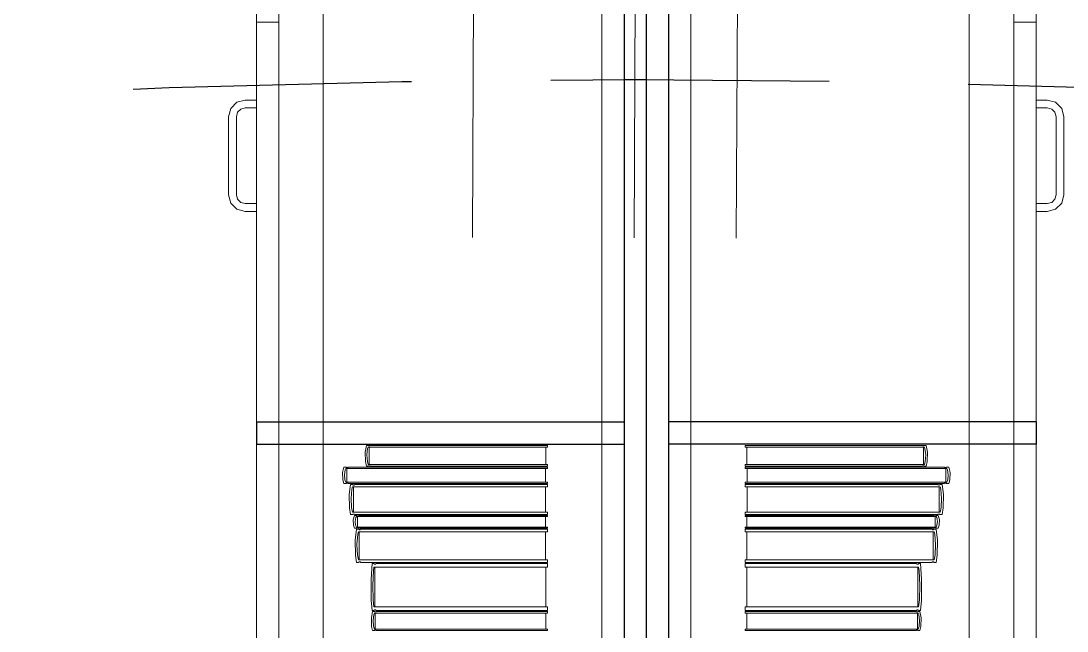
# Model space of a CAD drawing. Header units: inches. Extents: x -19 to 5698, y -728 to 92.
# Drawn here: x 105.29 to 106.23, y 38.671 to 39.218 of the extents above; entities that cross this region are included whole.
import ezdxf

# ---------------------------------------------------------------- set-up
doc = ezdxf.new("R2010")
doc.units = ezdxf.units.IN
doc.header["$MEASUREMENT"] = 0
doc.set_wipeout_variables(frame=1)
for name, pattern in [('HIDDEN', [0.375, 0.25, -0.125]), ('RAYITAS', [0.375, 0.25, -0.125]), ('Wipeout_Contour', [1, 0, -1])]:
    doc.linetypes.add(name, pattern=pattern)
for name, color, linetype, lineweight in [('00 conduct tomacorr', 120, 'HIDDEN', 30), ('T-TECHO-E', 150, 'Continuous', 20), ('TOMACORRIENTE', 22, 'RAYITAS', 9)]:
    doc.layers.add(name, color=color, linetype=linetype, lineweight=lineweight)
doc.layers.add('Interior - Mobiliario', color=7, linetype='Continuous')

# ---------------------------------------------------------------- blocks, each defined once
blk = doc.blocks.new('a')
at = {"layer": 'TOMACORRIENTE', "ltscale": 0.05}
h = blk.add_hatch(color=4, dxfattribs=at)
edge = h.paths.add_edge_path()
edge.add_arc((0, 0.0752), 0.02106, 0, 360)
at = {"layer": 'TOMACORRIENTE', "color": 4}
for p, q in [((-0.14553, 0.09625), (-0.0515, 0.09625)), ((-0.09851, 0.09625), (-0.09851, -0.09657)), ((0, 0.09625), (0, -0.09625)), ((0.06232, -0.09625), (0.06232, 0.09625))]:
    blk.add_line(p, q, dxfattribs=at)
blk.add_circle((0, 0.0752), 0.02106, dxfattribs=at)
blk = doc.blocks.new('CABLE 3FACE')
at = {"layer": 'T-TECHO-E', "rotation": 59.94170052614085}
blk.add_blockref('a', (0, 0), dxfattribs=at)

msp = doc.modelspace()

# ---------------------------------------------------------------- linework, layer by layer
at = {"layer": 'Interior - Mobiliario', "color": 175, "linetype": 'Continuous', "lineweight": 13}
for p, q in [((105.52193, 38.11827), (105.52193, 39.57827)), ((105.83193, 39.57827), (105.83193, 38.11827)), ((105.87193, 39.57827), (105.87193, 38.11827)), ((106.18193, 38.11827), (106.18193, 39.57827)), ((105.50193, 39.21727), (105.52193, 39.21727)), ((106.20193, 39.21727), (106.18193, 39.21727)), ((105.47894, 39.13977), (105.47693, 39.13227)), ((105.48443, 39.14526), (105.47894, 39.13977)), ((105.49193, 39.14727), (105.48443, 39.14526)), ((105.48501, 39.13627), (105.48793, 39.1392)), ((105.48793, 39.1392), (105.49193, 39.14027)), ((105.50193, 39.14727), (105.49193, 39.14727)), ((105.49193, 39.14027), (105.50193, 39.14027)), ((105.50193, 39.14027), (105.50193, 39.14727)), ((106.20193, 39.14727), (106.21193, 39.14727)), ((106.20193, 39.14027), (106.20193, 39.14727)), ((106.21193, 39.14027), (106.20193, 39.14027)), ((106.21193, 39.14727), (106.21943, 39.14526)), ((106.21593, 39.1392), (106.21193, 39.14027)), ((106.21886, 39.13627), (106.21593, 39.1392)), ((106.21943, 39.14526), (106.22492, 39.13977)), ((106.22492, 39.13977), (106.22693, 39.13227)), ((105.47693, 39.13227), (105.47693, 39.06227)), ((105.48393, 39.13227), (105.48501, 39.13627)), ((105.48393, 39.06227), (105.48393, 39.13227)), ((106.21993, 39.13227), (106.21886, 39.13627)), ((106.21993, 39.06227), (106.21993, 39.13227)), ((106.22693, 39.13227), (106.22693, 39.06227)), ((105.47693, 39.06227), (105.47894, 39.05477)), ((105.47894, 39.05477), (105.48443, 39.04928)), ((105.48501, 39.05827), (105.48393, 39.06227)), ((105.48793, 39.05534), (105.48501, 39.05827)), ((105.49193, 39.05427), (105.48793, 39.05534)), ((106.21193, 39.05427), (106.21593, 39.05534)), ((106.21593, 39.05534), (106.21886, 39.05827)), ((106.21886, 39.05827), (106.21993, 39.06227)), ((106.22492, 39.05477), (106.21943, 39.04928)), ((106.22693, 39.06227), (106.22492, 39.05477)), ((105.48443, 39.04928), (105.49193, 39.04727)), ((105.50193, 39.05427), (105.49193, 39.05427)), ((105.49193, 39.04727), (105.50193, 39.04727)), ((105.50193, 39.04727), (105.50193, 39.05427)), ((106.20193, 39.05427), (106.21193, 39.05427)), ((106.20193, 39.04727), (106.20193, 39.05427)), ((106.21193, 39.04727), (106.20193, 39.04727)), ((106.21943, 39.04928), (106.21193, 39.04727)), ((105.59971, 38.82271), (105.5995, 38.83105)), ((106.10416, 38.82271), (106.10436, 38.83105)), ((105.6006, 38.81862), (105.59971, 38.82271)), ((105.60106, 38.82865), (105.60148, 38.82291)), ((105.60148, 38.82291), (105.60222, 38.82012)), ((105.60222, 38.82012), (105.76328, 38.82012)), ((105.76328, 38.82012), (105.76328, 38.81862)), ((106.10164, 38.82012), (105.94059, 38.82012)), ((105.94059, 38.82012), (105.94059, 38.81862)), ((106.10239, 38.82291), (106.10164, 38.82012)), ((106.10281, 38.82865), (106.10239, 38.82291)), ((106.10327, 38.81862), (106.10416, 38.82271)), ((105.57912, 38.81278), (105.58035, 38.81762)), ((105.57935, 38.80629), (105.57912, 38.81278)), ((105.58035, 38.81762), (105.58234, 38.81762)), ((105.58163, 38.81536), (105.58087, 38.81091)), ((105.58087, 38.81091), (105.58134, 38.80644)), ((105.58218, 38.81646), (105.58163, 38.81536)), ((105.76328, 38.81646), (105.58218, 38.81646)), ((105.58234, 38.81762), (105.58249, 38.81755)), ((105.58249, 38.81755), (105.58272, 38.81746)), ((105.58272, 38.81746), (105.58298, 38.81741)), ((105.58298, 38.81741), (105.58324, 38.81738)), ((105.58309, 38.80427), (105.58309, 38.81646)), ((105.58324, 38.81738), (105.58351, 38.81738)), ((105.58351, 38.81738), (105.58378, 38.81742)), ((105.58378, 38.81742), (105.58403, 38.81748)), ((105.58403, 38.81748), (105.58426, 38.81757)), ((105.58426, 38.81757), (105.58436, 38.81762)), ((105.58436, 38.81762), (105.76328, 38.81762)), ((105.60236, 38.81862), (105.6006, 38.81862)), ((105.60245, 38.8187), (105.60236, 38.81862)), ((105.60266, 38.81881), (105.60245, 38.8187)), ((105.60288, 38.81889), (105.60266, 38.81881)), ((105.60312, 38.81893), (105.60288, 38.81889)), ((105.60336, 38.81894), (105.60312, 38.81893)), ((105.6036, 38.8189), (105.60336, 38.81894)), ((105.60382, 38.81883), (105.6036, 38.8189)), ((105.60403, 38.81872), (105.60382, 38.81883)), ((105.60417, 38.81862), (105.60403, 38.81872)), ((105.76328, 38.81862), (105.60417, 38.81862)), ((105.76145, 38.81646), (105.76145, 38.80427)), ((105.76328, 38.81762), (105.76328, 38.81646)), ((105.94059, 38.81862), (106.0997, 38.81862)), ((106.11951, 38.81762), (105.94059, 38.81762)), ((105.94059, 38.81762), (105.94059, 38.81646)), ((105.94059, 38.81646), (106.12169, 38.81646)), ((105.94242, 38.81646), (105.94242, 38.80427)), ((106.0997, 38.81862), (106.09983, 38.81872)), ((106.09983, 38.81872), (106.10004, 38.81883)), ((106.10004, 38.81883), (106.10027, 38.8189)), ((106.10027, 38.8189), (106.10051, 38.81894)), ((106.10051, 38.81894), (106.10075, 38.81893)), ((106.10075, 38.81893), (106.10098, 38.81889)), ((106.10098, 38.81889), (106.10121, 38.81881)), ((106.10121, 38.81881), (106.10141, 38.8187)), ((106.10141, 38.8187), (106.1015, 38.81862)), ((106.1015, 38.81862), (106.10327, 38.81862)), ((106.11961, 38.81757), (106.11951, 38.81762)), ((106.11984, 38.81748), (106.11961, 38.81757)), ((106.12009, 38.81742), (106.11984, 38.81748)), ((106.12035, 38.81738), (106.12009, 38.81742)), ((106.12062, 38.81738), (106.12035, 38.81738)), ((106.12089, 38.81741), (106.12062, 38.81738)), ((106.12078, 38.80427), (106.12078, 38.81646)), ((106.12114, 38.81746), (106.12089, 38.81741)), ((106.12138, 38.81755), (106.12114, 38.81746)), ((106.12153, 38.81762), (106.12138, 38.81755)), ((106.12352, 38.81762), (106.12153, 38.81762)), ((106.12169, 38.81646), (106.12223, 38.81536)), ((106.12223, 38.81536), (106.123, 38.81091)), ((106.123, 38.81091), (106.12253, 38.80644)), ((106.12475, 38.81278), (106.12352, 38.81762)), ((106.12452, 38.80629), (106.12475, 38.81278)), ((105.58035, 38.8031), (105.57935, 38.80629)), ((105.58234, 38.8031), (105.58035, 38.8031)), ((105.58134, 38.80644), (105.58218, 38.80427)), ((105.58218, 38.80427), (105.76328, 38.80427)), ((105.58244, 38.80316), (105.58234, 38.8031)), ((105.58267, 38.80325), (105.58244, 38.80316)), ((105.58292, 38.80331), (105.58267, 38.80325)), ((105.58318, 38.80334), (105.58292, 38.80331)), ((105.58345, 38.80335), (105.58318, 38.80334)), ((105.58372, 38.80332), (105.58345, 38.80335)), ((105.58398, 38.80327), (105.58372, 38.80332)), ((105.58421, 38.80318), (105.58398, 38.80327)), ((105.58436, 38.8031), (105.58421, 38.80318)), ((105.76328, 38.8031), (105.58436, 38.8031)), ((105.58517, 38.79312), (105.58636, 38.8021)), ((105.58636, 38.8021), (105.58828, 38.8021)), ((105.58828, 38.8021), (105.58843, 38.80196)), ((105.58843, 38.80196), (105.58865, 38.80181)), ((105.58865, 38.80181), (105.5889, 38.8017)), ((105.5889, 38.8017), (105.58916, 38.80165)), ((105.58916, 38.80165), (105.58942, 38.80166)), ((105.58942, 38.80166), (105.58968, 38.80172)), ((105.58968, 38.80172), (105.58992, 38.80184)), ((105.58992, 38.80184), (105.59014, 38.802)), ((105.59014, 38.802), (105.59024, 38.8021)), ((105.59024, 38.8021), (105.76328, 38.8021)), ((105.76328, 38.80427), (105.76328, 38.8031)), ((105.76328, 38.8021), (105.76328, 38.79995)), ((106.12169, 38.80427), (105.94059, 38.80427)), ((105.94059, 38.80427), (105.94059, 38.8031)), ((105.94059, 38.8031), (106.11951, 38.8031)), ((106.11363, 38.8021), (105.94059, 38.8021)), ((105.94059, 38.8021), (105.94059, 38.79995)), ((106.11373, 38.802), (106.11363, 38.8021)), ((106.11395, 38.80184), (106.11373, 38.802)), ((106.11419, 38.80172), (106.11395, 38.80184)), ((106.11445, 38.80166), (106.11419, 38.80172)), ((106.11471, 38.80165), (106.11445, 38.80166)), ((106.11497, 38.8017), (106.11471, 38.80165)), ((106.11521, 38.80181), (106.11497, 38.8017)), ((106.11544, 38.80196), (106.11521, 38.80181)), ((106.11559, 38.8021), (106.11544, 38.80196)), ((106.11751, 38.8021), (106.11559, 38.8021)), ((106.1187, 38.79312), (106.11751, 38.8021)), ((106.11951, 38.8031), (106.11966, 38.80318)), ((106.11966, 38.80318), (106.11989, 38.80327)), ((106.11989, 38.80327), (106.12015, 38.80332)), ((106.12015, 38.80332), (106.12041, 38.80335)), ((106.12041, 38.80335), (106.12068, 38.80334)), ((106.12068, 38.80334), (106.12095, 38.80331)), ((106.12095, 38.80331), (106.1212, 38.80325)), ((106.1212, 38.80325), (106.12143, 38.80316)), ((106.12143, 38.80316), (106.12153, 38.8031)), ((106.12153, 38.8031), (106.12352, 38.8031)), ((106.12253, 38.80644), (106.12169, 38.80427)), ((106.12352, 38.8031), (106.12452, 38.80629)), ((105.58539, 38.78108), (105.58517, 38.79312)), ((105.5876, 38.79791), (105.58686, 38.78965)), ((105.58813, 38.79995), (105.5876, 38.79791)), ((105.76328, 38.79995), (105.58813, 38.79995)), ((105.58901, 38.77733), (105.58901, 38.79995)), ((105.58901, 38.79995), (105.76151, 38.79995)), ((105.76151, 38.79995), (105.76151, 38.77733)), ((105.94059, 38.79995), (106.11574, 38.79995)), ((106.11486, 38.79995), (105.94236, 38.79995)), ((105.94236, 38.79995), (105.94236, 38.77733)), ((106.11486, 38.77733), (106.11486, 38.79995)), ((106.11574, 38.79995), (106.11627, 38.79791)), ((106.11627, 38.79791), (106.117, 38.78965)), ((106.11848, 38.78108), (106.1187, 38.79312)), ((105.58686, 38.78965), (105.58731, 38.78136)), ((106.117, 38.78965), (106.11655, 38.78136)), ((105.58636, 38.77518), (105.58539, 38.78108)), ((105.58828, 38.77518), (105.58636, 38.77518)), ((105.58731, 38.78136), (105.58813, 38.77733)), ((105.58813, 38.77733), (105.76328, 38.77733)), ((105.58838, 38.77528), (105.58828, 38.77518)), ((105.5886, 38.77544), (105.58838, 38.77528)), ((105.58885, 38.77556), (105.5886, 38.77544)), ((105.58884, 38.77047), (105.59001, 38.77418)), ((105.5891, 38.77562), (105.58885, 38.77556)), ((105.76151, 38.77733), (105.58901, 38.77733)), ((105.58936, 38.77563), (105.5891, 38.77562)), ((105.58962, 38.77558), (105.58936, 38.77563)), ((105.58987, 38.77548), (105.58962, 38.77558)), ((105.59009, 38.77532), (105.58987, 38.77548)), ((105.59001, 38.77418), (105.59189, 38.77418)), ((105.59024, 38.77518), (105.59009, 38.77532)), ((105.76328, 38.77518), (105.59024, 38.77518)), ((105.59174, 38.77329), (105.59122, 38.77244)), ((105.76328, 38.77329), (105.59174, 38.77329)), ((105.59189, 38.77418), (105.59203, 38.77412)), ((105.59203, 38.77412), (105.59226, 38.77405)), ((105.59226, 38.77405), (105.5925, 38.77401)), ((105.5925, 38.77401), (105.59275, 38.77399)), ((105.5926, 38.76395), (105.5926, 38.77329)), ((105.59275, 38.77399), (105.593, 38.77399)), ((105.593, 38.77399), (105.59326, 38.77402)), ((105.59326, 38.77402), (105.59349, 38.77407)), ((105.59349, 38.77407), (105.59371, 38.77413)), ((105.59371, 38.77413), (105.59381, 38.77418)), ((105.59381, 38.77418), (105.76328, 38.77418)), ((105.76154, 38.77329), (105.76154, 38.76395)), ((105.76328, 38.77733), (105.76328, 38.77518)), ((105.76328, 38.77418), (105.76328, 38.77329)), ((106.11574, 38.77733), (105.94059, 38.77733)), ((105.94059, 38.77733), (105.94059, 38.77518)), ((105.94059, 38.77518), (106.11363, 38.77518)), ((106.11006, 38.77418), (105.94059, 38.77418)), ((105.94059, 38.77418), (105.94059, 38.77329)), ((105.94059, 38.77329), (106.11213, 38.77329)), ((105.94232, 38.77329), (105.94232, 38.76395)), ((105.94236, 38.77733), (106.11486, 38.77733)), ((106.11016, 38.77413), (106.11006, 38.77418)), ((106.11037, 38.77407), (106.11016, 38.77413)), ((106.11061, 38.77402), (106.11037, 38.77407)), ((106.11086, 38.77399), (106.11061, 38.77402)), ((106.11112, 38.77399), (106.11086, 38.77399)), ((106.11137, 38.77401), (106.11112, 38.77399)), ((106.11126, 38.76395), (106.11126, 38.77329)), ((106.11161, 38.77405), (106.11137, 38.77401)), ((106.11184, 38.77412), (106.11161, 38.77405)), ((106.11198, 38.77418), (106.11184, 38.77412)), ((106.11386, 38.77418), (106.11198, 38.77418)), ((106.11213, 38.77329), (106.11264, 38.77244)), ((106.11363, 38.77518), (106.11377, 38.77532)), ((106.11377, 38.77532), (106.114, 38.77548)), ((106.11503, 38.77047), (106.11386, 38.77418)), ((106.114, 38.77548), (106.11425, 38.77558)), ((106.11425, 38.77558), (106.11451, 38.77563)), ((106.11451, 38.77563), (106.11477, 38.77562)), ((106.11477, 38.77562), (106.11502, 38.77556)), ((106.11502, 38.77556), (106.11527, 38.77544)), ((106.11527, 38.77544), (106.11549, 38.77528)), ((106.11549, 38.77528), (106.11559, 38.77518)), ((106.11559, 38.77518), (106.11751, 38.77518)), ((106.11655, 38.78136), (106.11574, 38.77733)), ((106.11751, 38.77518), (106.11848, 38.78108)), ((105.58906, 38.7655), (105.58884, 38.77047)), ((105.59001, 38.76306), (105.58906, 38.7655)), ((105.59122, 38.77244), (105.5905, 38.76904)), ((105.5905, 38.76904), (105.59094, 38.76562)), ((105.59094, 38.76562), (105.59174, 38.76395)), ((105.59174, 38.76395), (105.76328, 38.76395)), ((105.76328, 38.76395), (105.76328, 38.76306)), ((106.11213, 38.76395), (105.94059, 38.76395)), ((105.94059, 38.76395), (105.94059, 38.76306)), ((106.11293, 38.76562), (106.11213, 38.76395)), ((106.11264, 38.77244), (106.11337, 38.76904)), ((106.11337, 38.76904), (106.11293, 38.76562)), ((106.11386, 38.76306), (106.11481, 38.7655)), ((106.11481, 38.7655), (106.11503, 38.77047)), ((105.59189, 38.76306), (105.59001, 38.76306)), ((105.59053, 38.75211), (105.59168, 38.76206)), ((105.59168, 38.76206), (105.59354, 38.76206)), ((105.59199, 38.76311), (105.59189, 38.76306)), ((105.5922, 38.76317), (105.59199, 38.76311)), ((105.59289, 38.75741), (105.59217, 38.74827)), ((105.59244, 38.76322), (105.5922, 38.76317)), ((105.59269, 38.76325), (105.59244, 38.76322)), ((105.59295, 38.76325), (105.59269, 38.76325)), ((105.59339, 38.75968), (105.59289, 38.75741)), ((105.5932, 38.76323), (105.59295, 38.76325)), ((105.59344, 38.76319), (105.5932, 38.76323)), ((105.76328, 38.75968), (105.59339, 38.75968)), ((105.59367, 38.76312), (105.59344, 38.76319)), ((105.59354, 38.76206), (105.59369, 38.7619)), ((105.59381, 38.76306), (105.59367, 38.76312)), ((105.59369, 38.7619), (105.59391, 38.76173)), ((105.76328, 38.76306), (105.59381, 38.76306)), ((105.59391, 38.76173), (105.59415, 38.76162)), ((105.59415, 38.76162), (105.5944, 38.76156)), ((105.59425, 38.73461), (105.59425, 38.75968)), ((105.5944, 38.76156), (105.59465, 38.76157)), ((105.59465, 38.76157), (105.5949, 38.76164)), ((105.5949, 38.76164), (105.59513, 38.76177)), ((105.59513, 38.76177), (105.59535, 38.76195)), ((105.59535, 38.76195), (105.59544, 38.76206)), ((105.59544, 38.76206), (105.76328, 38.76206)), ((105.76156, 38.75968), (105.76156, 38.73461)), ((105.76328, 38.76206), (105.76328, 38.75968)), ((105.94059, 38.76306), (106.11006, 38.76306)), ((106.10842, 38.76206), (105.94059, 38.76206)), ((105.94059, 38.76206), (105.94059, 38.75968)), ((105.94059, 38.75968), (106.11047, 38.75968)), ((105.94231, 38.75968), (105.94231, 38.73461)), ((106.10852, 38.76195), (106.10842, 38.76206)), ((106.10873, 38.76177), (106.10852, 38.76195)), ((106.10897, 38.76164), (106.10873, 38.76177)), ((106.10922, 38.76157), (106.10897, 38.76164)), ((106.10947, 38.76156), (106.10922, 38.76157)), ((106.10972, 38.76162), (106.10947, 38.76156)), ((106.10961, 38.73461), (106.10961, 38.75968)), ((106.10996, 38.76173), (106.10972, 38.76162)), ((106.11018, 38.7619), (106.10996, 38.76173)), ((106.11006, 38.76306), (106.1102, 38.76312)), ((106.11032, 38.76206), (106.11018, 38.7619)), ((106.1102, 38.76312), (106.11042, 38.76319)), ((106.11219, 38.76206), (106.11032, 38.76206)), ((106.11042, 38.76319), (106.11067, 38.76323)), ((106.11047, 38.75968), (106.11098, 38.75741)), ((106.11067, 38.76323), (106.11092, 38.76325)), ((106.11092, 38.76325), (106.11117, 38.76325)), ((106.11098, 38.75741), (106.1117, 38.74827)), ((106.11117, 38.76325), (106.11142, 38.76322)), ((106.11142, 38.76322), (106.11166, 38.76317)), ((106.11166, 38.76317), (106.11188, 38.76311)), ((106.11188, 38.76311), (106.11198, 38.76306)), ((106.11198, 38.76306), (106.11386, 38.76306)), ((106.11334, 38.75211), (106.11219, 38.76206)), ((105.59074, 38.73877), (105.59053, 38.75211)), ((105.59217, 38.74827), (105.59261, 38.73908)), ((106.1117, 38.74827), (106.11126, 38.73908)), ((106.11313, 38.73877), (106.11334, 38.75211)), ((105.59168, 38.73223), (105.59074, 38.73877)), ((105.59261, 38.73908), (105.59339, 38.73461)), ((106.11126, 38.73908), (106.11047, 38.73461)), ((106.11219, 38.73223), (106.11313, 38.73877)), ((105.59354, 38.73223), (105.59168, 38.73223)), ((105.59339, 38.73461), (105.76328, 38.73461)), ((105.59364, 38.73234), (105.59354, 38.73223)), ((105.59386, 38.73252), (105.59364, 38.73234)), ((105.59409, 38.73265), (105.59386, 38.73252)), ((105.59434, 38.73272), (105.59409, 38.73265)), ((105.59459, 38.73273), (105.59434, 38.73272)), ((105.59484, 38.73267), (105.59459, 38.73273)), ((105.59508, 38.73256), (105.59484, 38.73267)), ((105.5953, 38.73239), (105.59508, 38.73256)), ((105.59544, 38.73223), (105.5953, 38.73239)), ((105.76328, 38.73223), (105.59544, 38.73223)), ((105.60478, 38.71716), (105.60584, 38.73123)), ((105.60584, 38.73123), (105.60755, 38.73123)), ((105.60741, 38.72785), (105.60695, 38.72465)), ((105.76328, 38.72785), (105.60741, 38.72785)), ((105.60755, 38.73123), (105.60768, 38.731)), ((105.60768, 38.731), (105.60788, 38.73076)), ((105.60788, 38.73076), (105.6081, 38.7306)), ((105.6081, 38.7306), (105.60833, 38.73052)), ((105.6082, 38.69241), (105.6082, 38.72785)), ((105.60833, 38.73052), (105.60856, 38.73053)), ((105.60856, 38.73053), (105.60879, 38.73063)), ((105.60879, 38.73063), (105.60901, 38.73081)), ((105.60901, 38.73081), (105.60921, 38.73106)), ((105.60921, 38.73106), (105.60929, 38.73123)), ((105.60929, 38.73123), (105.76328, 38.73123)), ((105.7617, 38.72785), (105.7617, 38.69241)), ((105.76328, 38.73461), (105.76328, 38.73223)), ((105.76328, 38.73123), (105.76328, 38.72785)), ((106.11047, 38.73461), (105.94059, 38.73461)), ((105.94059, 38.73461), (105.94059, 38.73223)), ((105.94059, 38.73223), (106.10842, 38.73223)), ((106.09457, 38.73123), (105.94059, 38.73123)), ((105.94059, 38.73123), (105.94059, 38.72785)), ((105.94059, 38.72785), (106.09646, 38.72785)), ((105.94217, 38.72785), (105.94217, 38.69241)), ((106.09466, 38.73106), (106.09457, 38.73123)), ((106.09486, 38.73081), (106.09466, 38.73106)), ((106.09508, 38.73063), (106.09486, 38.73081)), ((106.0953, 38.73053), (106.09508, 38.73063)), ((106.09554, 38.73052), (106.0953, 38.73053)), ((106.09577, 38.7306), (106.09554, 38.73052)), ((106.09567, 38.69241), (106.09567, 38.72785)), ((106.09599, 38.73076), (106.09577, 38.7306)), ((106.09619, 38.731), (106.09599, 38.73076)), ((106.09632, 38.73123), (106.09619, 38.731)), ((106.09803, 38.73123), (106.09632, 38.73123)), ((106.09646, 38.72785), (106.09692, 38.72465)), ((106.09909, 38.71716), (106.09803, 38.73123)), ((106.10842, 38.73223), (106.10856, 38.73239)), ((106.10856, 38.73239), (106.10878, 38.73256)), ((106.10878, 38.73256), (106.10902, 38.73267)), ((106.10902, 38.73267), (106.10927, 38.73273)), ((106.10927, 38.73273), (106.10953, 38.73272)), ((106.10953, 38.73272), (106.10977, 38.73265)), ((106.10977, 38.73265), (106.11001, 38.73252)), ((106.11001, 38.73252), (106.11023, 38.73234)), ((106.11023, 38.73234), (106.11032, 38.73223)), ((106.11032, 38.73223), (106.11219, 38.73223)), ((105.60498, 38.69829), (105.60478, 38.71716)), ((105.60695, 38.72465), (105.60629, 38.71172)), ((106.09692, 38.72465), (106.09758, 38.71172)), ((106.09889, 38.69829), (106.09909, 38.71716)), ((105.60629, 38.71172), (105.60669, 38.69873)), ((106.09758, 38.71172), (106.09718, 38.69873)), ((105.60584, 38.68903), (105.60498, 38.69829)), ((105.60669, 38.69873), (105.60741, 38.69241)), ((106.09718, 38.69873), (106.09646, 38.69241)), ((106.09803, 38.68903), (106.09889, 38.69829)), ((105.60755, 38.68903), (105.60584, 38.68903)), ((105.60741, 38.69241), (105.76328, 38.69241)), ((105.60764, 38.6892), (105.60755, 38.68903)), ((105.60784, 38.68945), (105.60764, 38.6892)), ((105.60805, 38.68963), (105.60784, 38.68945)), ((105.60828, 38.68973), (105.60805, 38.68963)), ((105.60851, 38.68974), (105.60828, 38.68973)), ((105.60874, 38.68966), (105.60851, 38.68974)), ((105.60896, 38.6895), (105.60874, 38.68966)), ((105.60916, 38.68926), (105.60896, 38.6895)), ((105.60929, 38.68903), (105.60916, 38.68926)), ((105.76328, 38.68903), (105.60929, 38.68903)), ((105.76328, 38.69241), (105.76328, 38.68903)), ((106.09646, 38.69241), (105.94059, 38.69241)), ((105.94059, 38.69241), (105.94059, 38.68903)), ((105.94059, 38.68903), (106.09457, 38.68903)), ((106.09457, 38.68903), (106.0947, 38.68926)), ((106.0947, 38.68926), (106.09491, 38.6895)), ((106.09491, 38.6895), (106.09513, 38.68966)), ((106.09513, 38.68966), (106.09536, 38.68974)), ((106.09536, 38.68974), (106.09559, 38.68973)), ((106.09559, 38.68973), (106.09582, 38.68963)), ((106.09582, 38.68963), (106.09603, 38.68945)), ((106.09603, 38.68945), (106.09623, 38.6892)), ((106.09623, 38.6892), (106.09632, 38.68903)), ((106.09632, 38.68903), (106.09803, 38.68903)), ((105.60517, 38.68237), (105.60622, 38.68803)), ((105.60536, 38.67478), (105.60517, 38.68237)), ((105.60622, 38.68803), (105.60793, 38.68803)), ((105.60733, 38.68539), (105.60667, 38.68018)), ((105.60667, 38.68018), (105.60707, 38.67495)), ((105.60779, 38.68668), (105.60733, 38.68539)), ((105.76328, 38.68668), (105.60779, 38.68668)), ((105.60793, 38.68803), (105.60806, 38.68794)), ((105.60806, 38.68794), (105.60826, 38.68785)), ((105.60826, 38.68785), (105.60848, 38.68778)), ((105.60848, 38.68778), (105.60871, 38.68775)), ((105.60858, 38.67241), (105.60858, 38.68668)), ((105.60871, 38.68775), (105.60894, 38.68775)), ((105.60894, 38.68775), (105.60917, 38.68779)), ((105.60917, 38.68779), (105.60939, 38.68787)), ((105.60939, 38.68787), (105.60958, 38.68797)), ((105.60958, 38.68797), (105.60967, 38.68803)), ((105.60967, 38.68803), (105.76328, 38.68803)), ((105.76171, 38.68668), (105.76171, 38.67241)), ((105.76328, 38.68803), (105.76328, 38.68668)), ((106.0942, 38.68803), (105.94059, 38.68803)), ((105.94059, 38.68803), (105.94059, 38.68668)), ((105.94059, 38.68668), (106.09607, 38.68668)), ((105.94216, 38.68668), (105.94216, 38.67241)), ((106.09428, 38.68797), (106.0942, 38.68803)), ((106.09448, 38.68787), (106.09428, 38.68797)), ((106.0947, 38.68779), (106.09448, 38.68787)), ((106.09492, 38.68775), (106.0947, 38.68779)), ((106.09516, 38.68775), (106.09492, 38.68775)), ((106.09538, 38.68778), (106.09516, 38.68775)), ((106.09529, 38.67241), (106.09529, 38.68668)), ((106.0956, 38.68785), (106.09538, 38.68778)), ((106.09581, 38.68794), (106.0956, 38.68785)), ((106.09594, 38.68803), (106.09581, 38.68794)), ((106.09764, 38.68803), (106.09594, 38.68803)), ((106.09607, 38.68668), (106.09654, 38.68539)), ((106.09654, 38.68539), (106.09719, 38.68018)), ((106.09719, 38.68018), (106.09679, 38.67495)), ((106.0987, 38.68237), (106.09764, 38.68803)), ((106.0985, 38.67478), (106.0987, 38.68237)), ((105.60622, 38.67105), (105.60536, 38.67478)), ((105.60793, 38.67105), (105.60622, 38.67105)), ((105.60707, 38.67495), (105.60779, 38.67241)), ((105.60779, 38.67241), (105.76328, 38.67241)), ((105.60802, 38.67112), (105.60793, 38.67105)), ((105.60822, 38.67122), (105.60802, 38.67112)), ((105.60843, 38.67129), (105.60822, 38.67122)), ((105.60866, 38.67133), (105.60843, 38.67129)), ((105.60889, 38.67134), (105.60866, 38.67133)), ((105.60912, 38.67131), (105.60889, 38.67134)), ((105.60934, 38.67124), (105.60912, 38.67131)), ((105.60954, 38.67114), (105.60934, 38.67124)), ((105.60967, 38.67105), (105.60954, 38.67114)), ((105.76328, 38.67105), (105.60967, 38.67105)), ((105.76328, 38.67241), (105.76328, 38.67105)), ((106.09607, 38.67241), (105.94059, 38.67241)), ((105.94059, 38.67241), (105.94059, 38.67105)), ((105.94059, 38.67105), (106.0942, 38.67105)), ((106.0942, 38.67105), (106.09433, 38.67114)), ((106.09433, 38.67114), (106.09453, 38.67124)), ((106.09453, 38.67124), (106.09475, 38.67131)), ((106.09475, 38.67131), (106.09498, 38.67134)), ((106.09498, 38.67134), (106.09521, 38.67133)), ((106.09521, 38.67133), (106.09543, 38.67129)), ((106.09543, 38.67129), (106.09565, 38.67122)), ((106.09565, 38.67122), (106.09585, 38.67112)), ((106.09585, 38.67112), (106.09594, 38.67105)), ((106.09594, 38.67105), (106.09764, 38.67105)), ((106.09679, 38.67495), (106.09607, 38.67241)), ((106.09764, 38.67105), (106.0985, 38.67478))]:
    msp.add_line(p, q, dxfattribs=at)

# ---------------------------------------------------------------- next in the draw order: wipeouts: each hides what was drawn before it
at = {"color": 254, "linetype": 'Wipeout_Contour', "lineweight": 0, "ltscale": 3272.595719}
msp.add_wipeout([(105.50193, 38.83827), (105.83193, 38.83827), (105.83193, 38.85827), (105.50193, 38.85827)], dxfattribs=at).dxf.layer = 'Interior - Mobiliario'
at = {"color": 254, "linetype": 'Wipeout_Contour', "lineweight": 0, "ltscale": 3274.07405}
msp.add_wipeout([(106.20193, 38.83827), (106.20193, 38.85827), (105.87193, 38.85827), (105.87193, 38.83827)], dxfattribs=at).dxf.layer = 'Interior - Mobiliario'

# ---------------------------------------------------------------- next in the draw order: linework, layer by layer
at = {"layer": 'Interior - Mobiliario', "color": 175, "linetype": 'Continuous', "lineweight": 13}
for p, q in [((105.50193, 39.59827), (105.50193, 38.09827)), ((106.20193, 39.59827), (106.20193, 38.09827)), ((105.50193, 38.11827), (105.50193, 39.57827)), ((105.50193, 38.11827), (105.50193, 39.57827)), ((105.52193, 38.11827), (105.52193, 39.57827)), ((105.52193, 38.11827), (105.52193, 39.57827)), ((106.18193, 38.11827), (106.18193, 39.57827)), ((106.18193, 38.11827), (106.18193, 39.57827)), ((106.20193, 38.11827), (106.20193, 39.57827)), ((106.20193, 38.11827), (106.20193, 39.57827)), ((105.52193, 38.13827), (105.52193, 39.55827)), ((105.56193, 39.55827), (105.56193, 38.13827)), ((105.81193, 38.13827), (105.81193, 39.55827)), ((105.89193, 38.13827), (105.89193, 39.55827)), ((106.14193, 39.55827), (106.14193, 38.13827)), ((106.18193, 38.13827), (106.18193, 39.55827)), ((105.50193, 38.85827), (105.50193, 39.21727)), ((105.52193, 38.85827), (105.52193, 39.21727)), ((106.18193, 38.85827), (106.18193, 39.21727)), ((106.20193, 38.85827), (106.20193, 39.21727)), ((105.50193, 38.83827), (105.50193, 38.85827)), ((105.50193, 38.85827), (105.83193, 38.85827)), ((105.50193, 38.83827), (105.50193, 38.85827)), ((105.50193, 38.85827), (105.52193, 38.85827)), ((105.83193, 38.85827), (105.83193, 38.83827)), ((105.87193, 38.85827), (105.87193, 38.83827)), ((106.20193, 38.85827), (105.87193, 38.85827)), ((106.20193, 38.85827), (106.18193, 38.85827)), ((106.20193, 38.83827), (106.20193, 38.85827)), ((106.20193, 38.83827), (106.20193, 38.85827)), ((105.83193, 38.83827), (105.50193, 38.83827)), ((105.50193, 38.83827), (105.50193, 38.47927)), ((105.50193, 38.83827), (105.52193, 38.83827)), ((105.52193, 38.83827), (105.52193, 38.47927)), ((105.5995, 38.83105), (105.6006, 38.83727)), ((105.6006, 38.83727), (105.60236, 38.83727)), ((105.60174, 38.83437), (105.60106, 38.82865)), ((105.60222, 38.83578), (105.60174, 38.83437)), ((105.76328, 38.83578), (105.60222, 38.83578)), ((105.60236, 38.83727), (105.6025, 38.83717)), ((105.6025, 38.83717), (105.60271, 38.83706)), ((105.60271, 38.83706), (105.60294, 38.83699)), ((105.60294, 38.83699), (105.60317, 38.83696)), ((105.60304, 38.82012), (105.60304, 38.83578)), ((105.60317, 38.83696), (105.60341, 38.83696)), ((105.60341, 38.83696), (105.60365, 38.83701)), ((105.60365, 38.83701), (105.60387, 38.83709)), ((105.60387, 38.83709), (105.60408, 38.8372)), ((105.60408, 38.8372), (105.60417, 38.83727)), ((105.60417, 38.83727), (105.76328, 38.83727)), ((105.76165, 38.83578), (105.76165, 38.82012)), ((105.76328, 38.83727), (105.76328, 38.83578)), ((105.87193, 38.83827), (106.20193, 38.83827)), ((106.0997, 38.83727), (105.94059, 38.83727)), ((105.94059, 38.83727), (105.94059, 38.83578)), ((105.94059, 38.83578), (106.10164, 38.83578)), ((105.94222, 38.83578), (105.94222, 38.82012)), ((106.09979, 38.8372), (106.0997, 38.83727)), ((106.1, 38.83709), (106.09979, 38.8372)), ((106.10022, 38.83701), (106.1, 38.83709)), ((106.10046, 38.83696), (106.10022, 38.83701)), ((106.1007, 38.83696), (106.10046, 38.83696)), ((106.10093, 38.83699), (106.1007, 38.83696)), ((106.10083, 38.82012), (106.10083, 38.83578)), ((106.10116, 38.83706), (106.10093, 38.83699)), ((106.10137, 38.83717), (106.10116, 38.83706)), ((106.1015, 38.83727), (106.10137, 38.83717)), ((106.10327, 38.83727), (106.1015, 38.83727)), ((106.10164, 38.83578), (106.10213, 38.83437)), ((106.10213, 38.83437), (106.10281, 38.82865)), ((106.10436, 38.83105), (106.10327, 38.83727)), ((106.18193, 38.83827), (106.18193, 38.47927)), ((106.20193, 38.83827), (106.18193, 38.83827)), ((106.20193, 38.83827), (106.20193, 38.47927))]:
    msp.add_line(p, q, dxfattribs=at)
at = {"layer": 'Interior - Mobiliario', "color": 175, "linetype": 'Continuous', "lineweight": 30}
for p, q in [((105.50193, 38.85827), (105.83193, 38.85827)), ((105.50193, 38.85827), (105.50193, 38.83827)), ((105.83193, 38.85827), (105.83193, 38.83827)), ((106.20193, 38.85827), (105.87193, 38.85827)), ((105.87193, 38.85827), (105.87193, 38.83827)), ((106.20193, 38.85827), (106.20193, 38.83827)), ((105.50193, 38.83827), (105.83193, 38.83827)), ((106.20193, 38.83827), (105.87193, 38.83827))]:
    msp.add_line(p, q, dxfattribs=at)

# ---------------------------------------------------------------- next in the draw order: wipeouts: each hides what was drawn before it
at = {"color": 254, "linetype": 'Wipeout_Contour', "lineweight": 0, "ltscale": 3273.376073}
msp.add_wipeout([(105.87193, 38.11827), (105.87193, 39.57827), (105.85193, 39.57827), (105.85193, 38.11827)], dxfattribs=at).dxf.layer = 'Interior - Mobiliario'

# ---------------------------------------------------------------- next in the draw order: linework, layer by layer
at = {"layer": 'Interior - Mobiliario', "color": 175, "linetype": 'Continuous', "lineweight": 13}
for p, q in [((105.85193, 38.09827), (105.85193, 39.59827)), ((105.85193, 39.57827), (105.85193, 38.11827)), ((105.85193, 39.57827), (105.85193, 38.11827)), ((105.87193, 38.11827), (105.87193, 39.57827)), ((105.87193, 39.57827), (105.87193, 38.11827)), ((105.87193, 39.57827), (105.87193, 38.11827)), ((105.87193, 39.57827), (105.87193, 38.11827)), ((105.85193, 39.55827), (105.85193, 38.13827)), ((105.87193, 38.85827), (105.87193, 38.83827)), ((106.20193, 38.85827), (105.87193, 38.85827)), ((105.87193, 38.83827), (106.20193, 38.83827))]:
    msp.add_line(p, q, dxfattribs=at)
at = {"layer": 'Interior - Mobiliario', "color": 175, "linetype": 'Continuous', "lineweight": 30}
for p, q in [((105.85193, 39.57827), (105.85193, 38.11827)), ((105.87193, 39.57827), (105.87193, 38.11827))]:
    msp.add_line(p, q, dxfattribs=at)

# ---------------------------------------------------------------- next in the draw order: wipeouts: each hides what was drawn before it
at = {"color": 254, "linetype": 'Wipeout_Contour', "lineweight": 0, "ltscale": 3273.296163}
msp.add_wipeout([(105.83193, 38.11827), (105.85193, 38.11827), (105.85193, 39.57827), (105.83193, 39.57827)], dxfattribs=at).dxf.layer = 'Interior - Mobiliario'

# ---------------------------------------------------------------- next in the draw order: linework, layer by layer
at = {"layer": '00 conduct tomacorr'}
msp.add_arc((105.84162, 27.21913), 11.9463, 81.969036, 98.030964, dxfattribs=at)
at = {"layer": 'Interior - Mobiliario', "color": 175, "linetype": 'Continuous', "lineweight": 13}
for p, q in [((105.85193, 38.09827), (105.85193, 39.59827)), ((105.83193, 38.11827), (105.83193, 39.57827)), ((105.83193, 39.57827), (105.83193, 38.11827)), ((105.83193, 39.57827), (105.83193, 38.11827)), ((105.83193, 39.57827), (105.83193, 38.11827)), ((105.85193, 39.57827), (105.85193, 38.11827)), ((105.85193, 39.57827), (105.85193, 38.11827)), ((105.85193, 39.55827), (105.85193, 38.13827)), ((105.50193, 38.85827), (105.83193, 38.85827)), ((105.83193, 38.85827), (105.83193, 38.83827)), ((105.83193, 38.83827), (105.50193, 38.83827))]:
    msp.add_line(p, q, dxfattribs=at)
at = {"layer": 'Interior - Mobiliario', "color": 175, "linetype": 'Continuous', "lineweight": 30}
for p, q in [((105.83193, 39.57827), (105.83193, 38.11827)), ((105.85193, 39.57827), (105.85193, 38.11827))]:
    msp.add_line(p, q, dxfattribs=at)

# ---------------------------------------------------------------- next in the draw order: block references
at = {"layer": '00 conduct tomacorr', "xscale": 1.47256122672843, "yscale": 1.47256122672843, "zscale": 1.47256122672843, "rotation": 299.7894777823319}
msp.add_blockref('CABLE 3FACE', (105.84162, 39.16543), dxfattribs=at)

doc.saveas('drawing.dxf')
